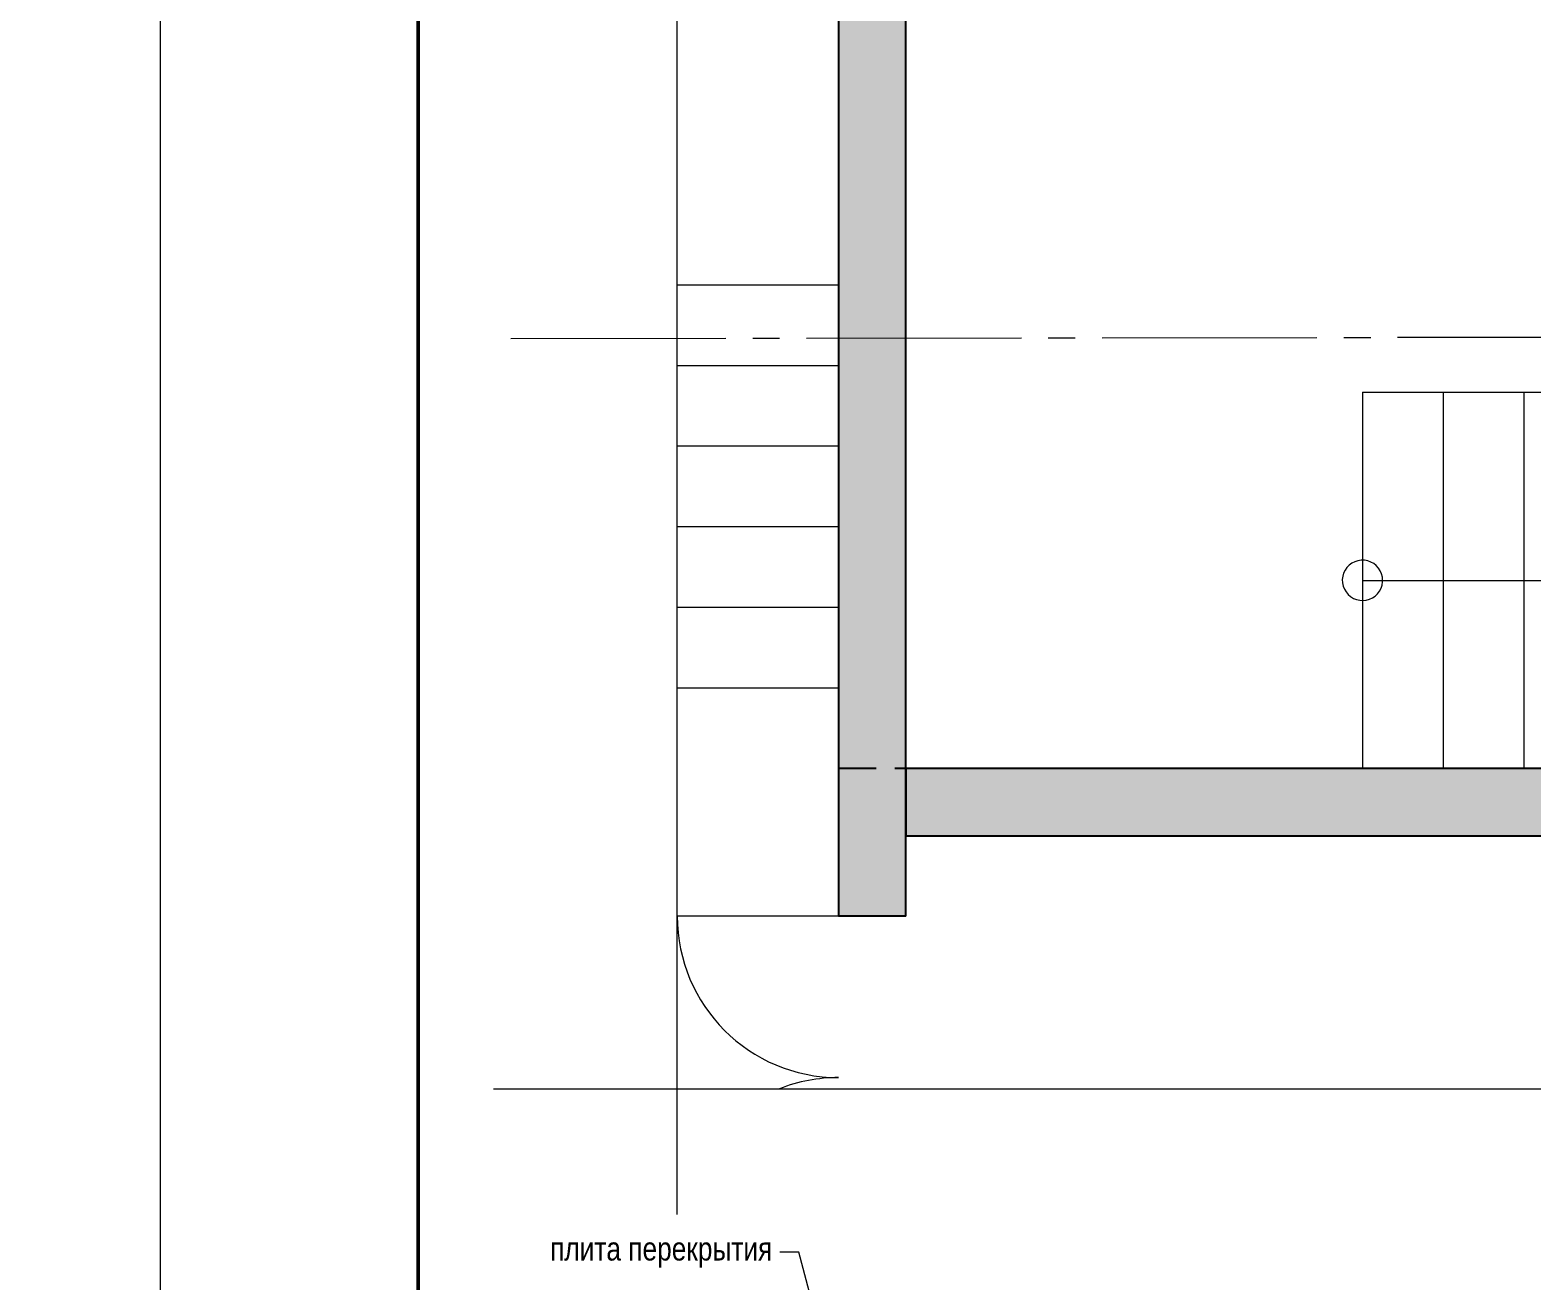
# Model space of a CAD drawing. Header units: millimetres. Extents: x -26895 to 107134, y 1241 to 21401.
# Drawn here: x 53491 to 59080, y 5896 to 10550 of the extents above; entities that cross this region are included whole.
import ezdxf
from ezdxf import colors
from ezdxf.entities.mleader import LeaderData, LeaderLine
from ezdxf.math import Vec2, Vec3

# ---------------------------------------------------------------- set-up
doc = ezdxf.new("R2010")
doc.units = ezdxf.units.MM
doc.linetypes.add('LTYPE_2', pattern=[270, 200, -70])
doc.linetypes.add('LTYPE_5', pattern=[1100, 800, -100, 100, -100])
doc.layers.add('4.4.4._Сэндвич', color=252, linetype='Continuous', lineweight=53)
doc.layers.add('RC-Выноски', color=7, linetype='Continuous', lineweight=0)
for name, color, linetype, lineweight, true_color in [('STANDARD', 18, 'Continuous', 25, 0x000000), ('Общий01', 18, 'Continuous', 13, 0x000000), ('Общий03', 18, 'Continuous', 25, 0x000000), ('Стена', 18, 'Continuous', 50, 0x000000)]:
    doc.layers.add(name, color=color, linetype=linetype, lineweight=lineweight, true_color=true_color)
doc.layers.add('АГПТ', color=7, linetype='Continuous')
doc.styles.add('RubezhCAD', font='arial.ttf', dxfattribs={"width": 0.8})

# ---------------------------------------------------------------- blocks, each defined once
blk = doc.blocks.new('щит01эт')
at = {"layer": 'АГПТ'}
h = blk.add_hatch(color=252, dxfattribs=at)
h.dxf.hatch_style = 1
h.paths.add_polyline_path([(-523601.99663, 508204.34353), (-530552.00434, 508204.34353), (-530552.00434, 507954.3436), (-529952.00426, 507954.3436), (-529952.0043, 503854.34348), (-529702.00431, 503854.34347), (-529702.00426, 507954.3436), (-523601.99664, 507954.34354)])
h.paths.add_polyline_path([(-529702.00431, 503854.34347), (-529952.0043, 503854.34348), (-529952.00436, 497854.34361), (-529702.00437, 497854.34361)])
h.paths.add_polyline_path([(-529702.00437, 497854.34361), (-529952.00436, 497854.34361), (-529952.00438, 496254.33593), (-529702.00438, 496254.33593)])
h.paths.add_polyline_path([(-529702.00438, 496254.33593), (-529951.99661, 496254.33593), (-529951.99662, 495854.33594), (-529952.00438, 495704.34388), (-529702.00439, 495704.34387)])
at = {"layer": 'Стена', "linetype": 'Continuous', "lineweight": 5}
h = blk.add_hatch(color=252, dxfattribs=at)
h.paths.add_polyline_path([(-526195.30239, 496254.34383), (-529702.00438, 496254.34386), (-529702.00438, 496004.34387), (-526195.30239, 496004.34383)])
h.paths.add_polyline_path([(-524995.30241, 496254.34381), (-524995.30241, 496004.34382), (-523602.00452, 496004.34381), (-523602.00452, 496254.3438)])
at = {"layer": 'STANDARD', "color": 252, "linetype": 'Continuous', "lineweight": 13}
for p, q in [((-530552.00434, 498054.3447), (-529952.00461, 498054.3448)), ((-530552.00434, 497754.34476), (-529952.00459, 497754.3448)), ((-528002.00451, 497654.34482), (-528002.00464, 496254.34485)), ((-528002.00451, 497654.34482), (-526502.00455, 497654.34452)), ((-527702.00452, 497654.34464), (-527702.00465, 496254.34482)), ((-527402.00453, 497654.34461), (-527402.00465, 496254.34479)), ((-530552.00434, 497454.34471), (-529952.00456, 497454.34481)), ((-530552.00434, 497154.34472), (-529952.00453, 497154.34482)), ((-528066.78758, 496992.13577), (-528072.07058, 496981.09727)), ((-528059.78008, 497002.16726), (-528066.78758, 496992.13577)), ((-528051.23408, 497010.92627), (-528059.78008, 497002.16726)), ((-528041.37758, 497018.17877), (-528051.23408, 497010.92627)), ((-528030.47258, 497023.73177), (-528041.37758, 497018.17877)), ((-528018.81008, 497027.43777), (-528030.47258, 497023.73177)), ((-528006.70008, 497029.19776), (-528018.81008, 497027.43777)), ((-527994.46508, 497028.96527), (-528006.70008, 497029.19776)), ((-527982.43058, 497026.74577), (-527994.46508, 497028.96527)), ((-527970.91757, 497022.59927), (-527982.43058, 497026.74577)), ((-527960.23207, 497016.63527), (-527970.91757, 497022.59927)), ((-527950.65857, 497009.01277), (-527960.23207, 497016.63527)), ((-527942.45157, 496999.93527), (-527950.65857, 497009.01277)), ((-527935.83057, 496989.64426), (-527942.45157, 496999.93527)), ((-528075.48858, 496969.34726), (-528076.95009, 496957.19776)), ((-528076.95009, 496957.19776), (-528076.41658, 496944.97176)), ((-528076.41658, 496944.97176), (-528073.90158, 496932.99576)), ((-528072.07058, 496981.09727), (-528075.48858, 496969.34726)), ((-528002.00458, 496954.34476), (-526502.00461, 496954.3446)), ((-527930.97107, 496978.41326), (-527935.83057, 496989.64426)), ((-527933.00607, 496924.94676), (-527929.14407, 496936.55876)), ((-527928.00257, 496966.54126), (-527930.97107, 496978.41326)), ((-527929.14407, 496936.55876), (-527927.22107, 496948.64426)), ((-527927.00457, 496954.34476), (-527928.00257, 496966.54126)), ((-527927.22107, 496948.64426), (-527927.00457, 496954.34526)), ((-528073.90158, 496932.99576), (-528069.47258, 496921.58826)), ((-528069.47258, 496921.58826), (-528063.24758, 496911.05276)), ((-528063.24758, 496911.05276), (-528055.39258, 496901.66926)), ((-528055.39258, 496901.66926), (-528046.11558, 496893.68876)), ((-528046.11558, 496893.68876), (-528035.66458, 496887.32275)), ((-528035.66458, 496887.32275), (-528024.31758, 496882.74126)), ((-528024.31758, 496882.74126), (-528012.37608, 496880.06576)), ((-528012.37608, 496880.06576), (-528000.15908, 496879.36776)), ((-528000.15908, 496879.36776), (-527987.99058, 496880.66576)), ((-527987.99058, 496880.66576), (-527976.19557, 496883.92526)), ((-527976.19557, 496883.92526), (-527965.08757, 496889.05975)), ((-527965.08757, 496889.05975), (-527954.96257, 496895.93226)), ((-527954.96257, 496895.93226), (-527946.08957, 496904.35976)), ((-527946.08957, 496904.35976), (-527938.70507, 496914.11776)), ((-527938.70507, 496914.11776), (-527933.00607, 496924.94676)), ((-530552.00434, 496854.34473), (-529952.00451, 496854.34482)), ((-530552.00434, 496554.34473), (-529952.00448, 496554.34483))]:
    blk.add_line(p, q, dxfattribs=at)
at = {"layer": 'АГПТ', "color": 252, "lineweight": 13}
for points in [[(-530552.00434, 494594.96885), (-530552.00434, 500686.39396), (-529952.00433, 500854.33584), (-531171.3598, 500854.33584), (-530552.00434, 501022.27773), (-530552.00434, 509334.35162)], [(-531235.65694, 495062.72859), (-526857.8279, 495062.72859), (-526689.88602, 494462.72857), (-526689.88602, 495682.08404), (-526521.94414, 495062.72859), (-521774.45974, 495062.72859)]]:
    blk.add_lwpolyline(points, dxfattribs=at)
at = {"layer": 'Общий01', "color": 252, "linetype": 'LTYPE_5', "lineweight": 5}
blk.add_line((-531171.35983, 497854.34362), (-521968.955, 497866.36374), dxfattribs=at)
at = {"layer": 'Общий03', "color": 252, "linetype": 'Continuous', "lineweight": 5}
blk.add_line((-528002.00451, 497654.34482), (-523752.00464, 497654.34478), dxfattribs=at)
at = {"layer": 'Стена', "color": 252, "linetype": 'Continuous', "lineweight": 25}
for p, q in [((-529952.00426, 507954.3436), (-529952.00438, 495704.34388)), ((-529702.00439, 495704.34387), (-529702.00426, 507954.3436)), ((-526195.30239, 496254.34383), (-529702.00438, 496254.34386)), ((-529702.00438, 496254.34386), (-529702.00438, 496004.34387)), ((-529702.00438, 496004.34387), (-526195.30239, 496004.34383)), ((-529702.00439, 495704.34387), (-529952.00438, 495704.34388))]:
    blk.add_line(p, q, dxfattribs=at)
at = {"layer": 'Стена', "color": 252, "linetype": 'LTYPE_2', "lineweight": 25}
for p, q in [((-529951.99661, 496254.33593), (-529951.99662, 495854.33594)), ((-523601.99675, 496254.33587), (-529951.99661, 496254.33593))]:
    blk.add_line(p, q, dxfattribs=at)
at = {"layer": 'Стена', "color": 252, "linetype": 'Continuous', "lineweight": 5}
blk.add_line((-529952.00438, 495704.34388), (-530552.00437, 495704.34388), dxfattribs=at)
for centre, start, end in [((-529952.00438, 495704.34388), 180, 269.99999942), ((-529952.00439, 494504.3439), 89.99999942, 111.46501836)]:
    blk.add_arc(centre, 599.99999, start, end, dxfattribs=at)
blk = doc.blocks.new('*U38')
at = {"lineweight": 0}
blk.add_lwpolyline([(-292, -5), (5, -5), (5, 415), (-292, 415)], close=True, dxfattribs=at)
at = {"color": 0, "linetype": 'Continuous', "lineweight": 50}
blk.add_lwpolyline([(-272, 410), (0, 410), (0, 0), (-272, 0)], close=True, dxfattribs=at)
blk = doc.blocks.new('монтBTH')
at = {"layer": 'RC-Выноски'}
ml = blk.add_multileader_mtext('Standard', dxfattribs=at)
ml.set_content('плита перекрытия', color=256, style='RubezhCAD')
ml.set_leader_properties()
ml.build(insert=Vec2(0, 0))
ml.multileader.update_dxf_attribs({"text_left_attachment_type": 2, "dogleg_length": 2, "arrow_head_size": 400, "scale": 100})
ctx = ml.context
ctx.base_point, ctx.scale, ctx.char_height, ctx.arrow_head_size, ctx.landing_gap_size, ctx.plane_origin = Vec3(4840785, -930815), 100, 250, 400, 100, Vec3(4361989, -1118802)
ctx.left_attachment, ctx.text_align_type = 2, 1
notes = []
notes.append((ctx, [(1, (1, 1, 0), (4843511, -930815), (-1, 0), 200, [(0, [(4843857, -932126)], 0, [])])]))
ctx.mtext.insert, ctx.mtext.width, ctx.mtext.alignment, ctx.mtext.flow_direction = Vec3(4842048, -930655), 2861.91, 2, 5
for ctx, leaders in notes:
    for number, flags, end, landing, length, lines in leaders:
        leader = LeaderData()
        leader.index, (leader.has_last_leader_line, leader.has_dogleg_vector, leader.attachment_direction) = number, flags
        leader.last_leader_point, leader.dogleg_vector, leader.dogleg_length = Vec3(end), Vec3(landing), length
        for number, points, colour, breaks in lines:
            line = LeaderLine()
            line.index, line.vertices, line.color, line.breaks = number, Vec3.list(points), colors.encode_raw_color(colour), breaks
            leader.lines.append(line)
        ctx.leaders.append(leader)

msp = doc.modelspace()

# ---------------------------------------------------------------- block references
at = {"xscale": 48, "yscale": 48, "zscale": 48}
msp.add_blockref('*U38', (67991.3, 1481.4), dxfattribs=at)
at = {"layer": '4.4.4._Сэндвич', "color": 1, "lineweight": 0, "xscale": 0.35, "yscale": 0.35, "zscale": 0.35}
msp.add_blockref('монтBTH', (-1638877.2, 331788.4), dxfattribs=at)
at = {"layer": 'АГПТ'}
msp.add_blockref('щит01эт', (586451.6, -488452), dxfattribs=at)

doc.saveas('drawing.dxf')
